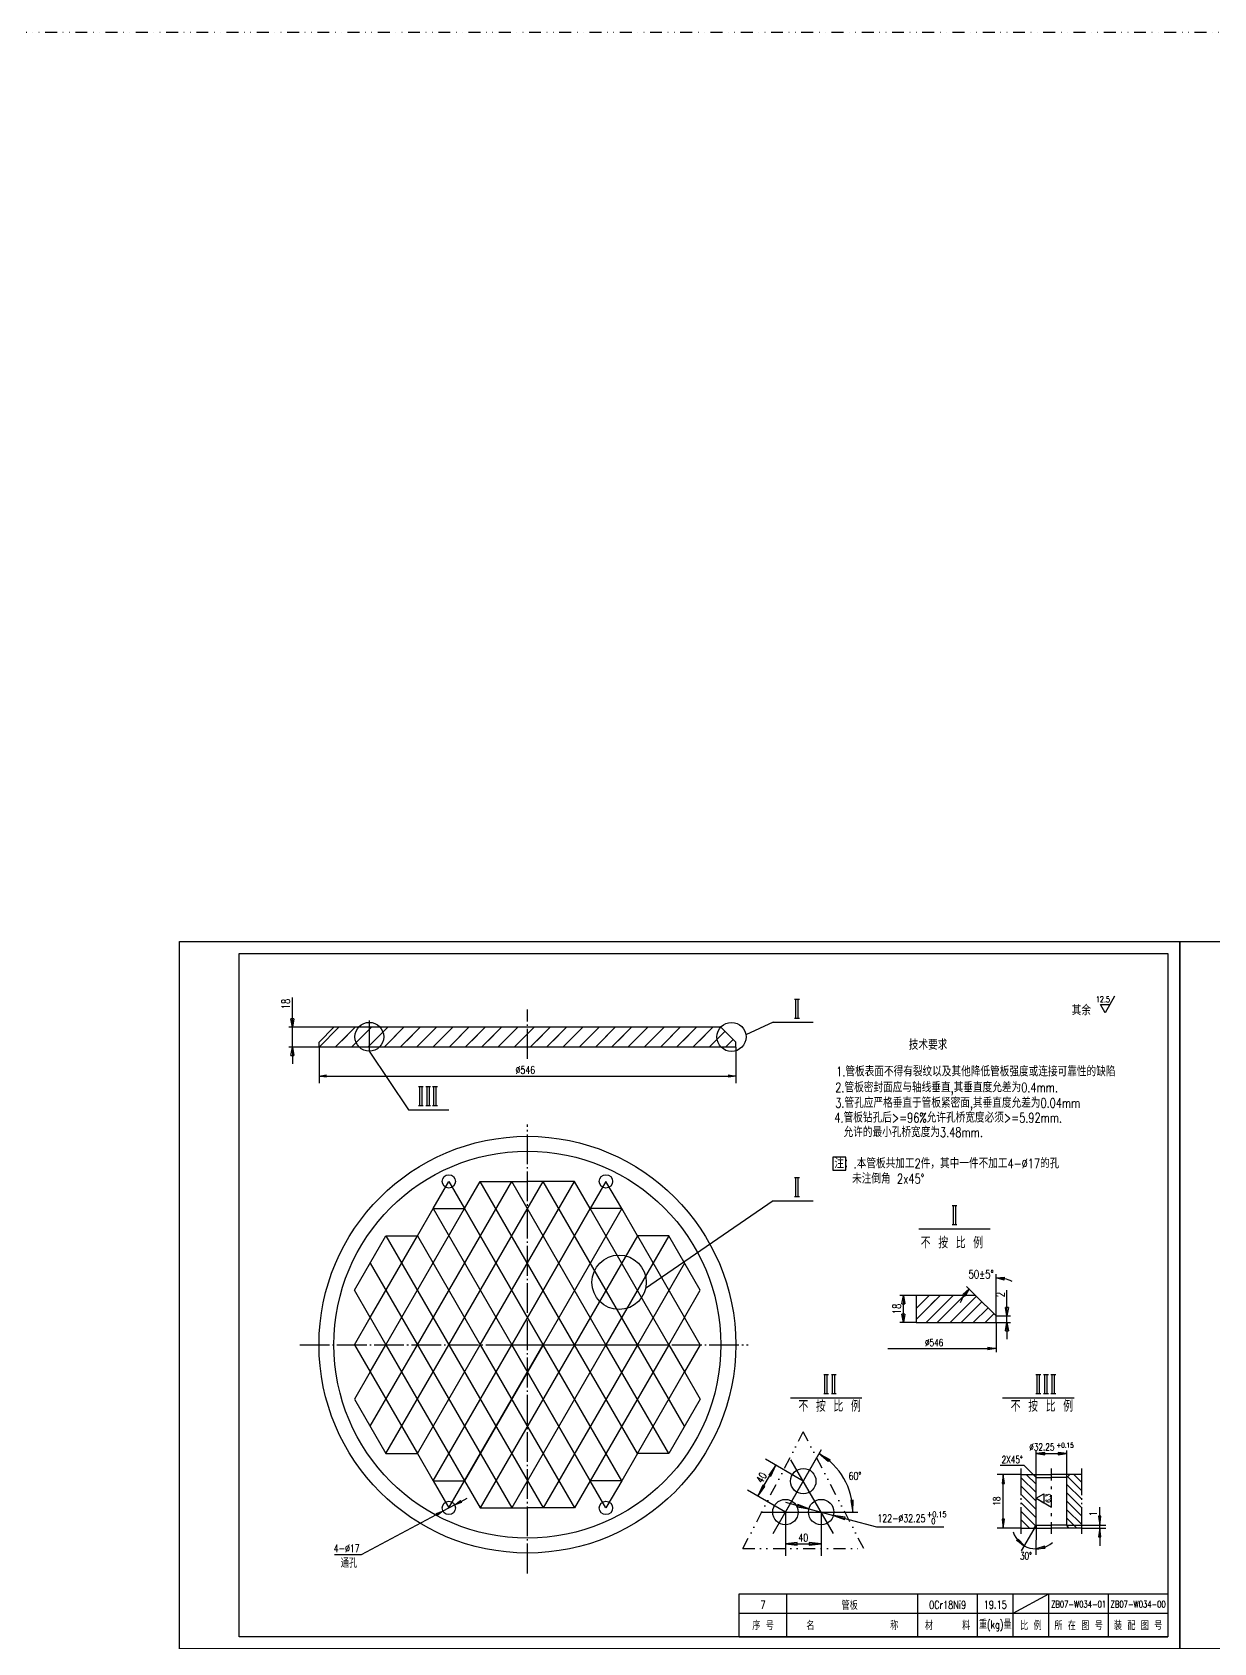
# Model space of a CAD drawing. Header units: millimetres. Extents: x -78 to 2070, y -197 to 1043.
# Drawn here: x 996 to 1492, y 367 to 1043 of the extents above; entities that cross this region are included whole.
import ezdxf
from ezdxf.enums import TextEntityAlignment as Align

# ---------------------------------------------------------------- set-up
doc = ezdxf.new("R2010")
doc.units = ezdxf.units.MM
doc.header["$LTSCALE"] = 10
doc.linetypes.add('CENTER', pattern=[6.25, 5, -0.5, 0.25, -0.5])
doc.linetypes.add('DIVIDE', pattern=[1.25, 0.5, -0.25, 0, -0.25, 0, -0.25])
for name, color, linetype in [('1', 2, 'Continuous'), ('2', 1, 'Continuous'), ('4', 2, 'CENTER'), ('6', 6, 'DIVIDE')]:
    doc.layers.add(name, color=color, linetype=linetype)
doc.styles.add('HZ', font='txt', dxfattribs={"width": 0.75, "bigfont": 'hztxt'})
doc.dimstyles.new('化工标注$0', dxfattribs={"dimtxt": 3.5, "dimasz": 3.5, "dimexe": 1.5, "dimexo": 0, "dimgap": 1, "dimtad": 1, "dimdsep": 46, "dimtxsty": 'HZ', "dimblk": 'CLOSED', "dimblk2": 'CLOSED', "dimcen": 0, "dimclrd": 256, "dimclre": 256, "dimclrt": 256, "dimadec": 0, "dimazin": 0, "dimtfac": 1, "dimtmove": 0, "dimatfit": 2, "dimfxl": 0, "dimlwd": -1, "dimlwe": -1, "dimarcsym": 0})
doc.dimstyles.new('化工标注$2', dxfattribs={"dimtxt": 3.5, "dimasz": 3.5, "dimexe": 1.5, "dimexo": 0, "dimgap": 1, "dimtad": 1, "dimtih": 1, "dimtoh": 1, "dimdsep": 46, "dimtxsty": 'HZ', "dimblk": 'CLOSED', "dimcen": 0, "dimclrd": 256, "dimclre": 256, "dimclrt": 256, "dimadec": 0, "dimazin": 0, "dimtfac": 1, "dimtofl": 0, "dimtmove": 0, "dimatfit": 0, "dimfxl": 0, "dimlwd": -1, "dimlwe": -1, "dimarcsym": 0})
doc.dimstyles.new('机械$0', dxfattribs={"dimtxt": 3.2, "dimasz": 3.001, "dimexe": 3, "dimexo": 0, "dimgap": 1, "dimtad": 1, "dimdsep": 46, "dimtxsty": 'HZ', "dimblk": 'CLOSED', "dimcen": 0, "dimclrd": 256, "dimclre": 256, "dimclrt": 256, "dimadec": 0, "dimazin": 0, "dimtfac": 1, "dimtmove": 0, "dimatfit": 3, "dimldrblk": 'CLOSED', "dimfxl": 0, "dimlwd": -1, "dimlwe": -1, "dimarcsym": 0})
doc.dimstyles.new('机械$3', dxfattribs={"dimtxt": 3.2, "dimasz": 3.001, "dimexe": 3, "dimexo": 0, "dimgap": 1, "dimtad": 1, "dimtoh": 1, "dimdsep": 46, "dimtxsty": 'HZ', "dimblk": 'CLOSED', "dimcen": 0, "dimclrd": 256, "dimclre": 256, "dimclrt": 256, "dimadec": 0, "dimazin": 0, "dimtfac": 1, "dimtmove": 0, "dimatfit": 3, "dimldrblk": 'CLOSED', "dimfxl": 0, "dimlwd": -1, "dimlwe": -1, "dimarcsym": 0})

# ---------------------------------------------------------------- blocks, each defined once
blk = doc.blocks.new('_Closed')
at = {"color": 0, "linetype": 'ByBlock', "lineweight": -2}
for p, q in [((-1, 0.17), (0, 0)), ((-1, 0.17), (-1, -0.17)), ((0, 0), (-1, -0.17)), ((0, 0), (-1, 0))]:
    blk.add_line(p, q, dxfattribs=at)
blk = doc.blocks.new('*D82')
at = {"layer": '1'}
for p, q in [((1405.56, 507.88), (1405.56, 515.13)), ((1400.96, 504.38), (1407.06, 504.38)), ((1400.96, 501.53), (1407.06, 501.53)), ((1405.56, 501.53), (1405.56, 504.38)), ((1405.56, 498.03), (1405.56, 494.53))]:
    blk.add_line(p, q, dxfattribs=at)
at = {"layer": 'Defpoints', "color": 0}
for p in [(1400.96, 504.38), (1400.96, 501.53), (1405.56, 504.38)]:
    blk.add_point(p, dxfattribs=at)
at = {"layer": '1', "xscale": 3.5, "yscale": 3.5, "zscale": 3.5}
for p, rotation in [((1405.56, 504.38), 270), ((1405.56, 501.53), 90)]:
    blk.add_blockref('_Closed', p, dxfattribs=dict(at, rotation=rotation))
at = {"layer": '1', "insert": (1402.81, 513.26), "char_height": 3.5, "attachment_point": 5, "rotation": 90, "style": 'HZ'}
blk.add_mtext('2', dxfattribs=at)
blk = doc.blocks.new('*D83')
at = {"layer": '1'}
for p, q in [((1400.96, 504.38), (1400.96, 521.85)), ((1392.39, 512.96), (1388.62, 516.73))]:
    blk.add_line(p, q, dxfattribs=at)
for start, end in [(64.82223, 77.41111), (147.58899, 160.17787)]:
    blk.add_arc((1400.96, 504.38), 15.96, start, end, dxfattribs=at)
at = {"layer": 'Defpoints', "color": 0}
for p in [(1396.83, 519.8), (1392.39, 512.96), (1400.96, 504.38), (1400.96, 504.38), (1400.96, 501.53)]:
    blk.add_point(p, dxfattribs=at)
at = {"layer": '1', "xscale": 3.5, "yscale": 3.5, "zscale": 3.5}
for p, rotation in [((1400.96, 520.35), 173.705557393427), ((1389.68, 515.67), 51.29454460408584)]:
    blk.add_blockref('_Closed', p, dxfattribs=dict(at, rotation=rotation))
at = {"layer": '1', "insert": (1394.69, 521.81), "char_height": 3.5, "attachment_point": 5, "style": 'HZ'}
blk.add_mtext('50%%P5%%D', dxfattribs=at)
blk = doc.blocks.new('*D84')
at = {"layer": '1'}
for p, q in [((1367.39, 512.96), (1360.55, 512.96)), ((1362.05, 505.03), (1362.05, 509.46)), ((1367.39, 501.53), (1360.55, 501.53))]:
    blk.add_line(p, q, dxfattribs=at)
at = {"layer": 'Defpoints', "color": 0}
for p in [(1362.05, 512.96), (1367.39, 512.96), (1367.39, 501.53)]:
    blk.add_point(p, dxfattribs=at)
at = {"layer": '1', "xscale": 3.5, "yscale": 3.5, "zscale": 3.5}
for p, rotation in [((1362.05, 512.96), 90), ((1362.05, 501.53), 270)]:
    blk.add_blockref('_Closed', p, dxfattribs=dict(at, rotation=rotation))
at = {"layer": '1', "insert": (1359.3, 507.24), "char_height": 3.5, "attachment_point": 5, "rotation": 90, "style": 'HZ'}
blk.add_mtext('18', dxfattribs=at)
blk = doc.blocks.new('*D85')
at = {"layer": '1'}
for p, q in [((1105.52, 629.03), (1105.52, 638.03)), ((1122.96, 625.53), (1104.02, 625.53)), ((1105.52, 617.15), (1105.52, 625.53)), ((1116.7, 617.15), (1104.02, 617.15)), ((1105.52, 613.65), (1105.52, 610.15))]:
    blk.add_line(p, q, dxfattribs=at)
at = {"layer": 'Defpoints', "color": 0}
for p in [(1105.52, 625.53), (1122.96, 625.53), (1116.7, 617.15)]:
    blk.add_point(p, dxfattribs=at)
at = {"layer": '1', "xscale": 3.5, "yscale": 3.5, "zscale": 3.5}
for p, rotation in [((1105.52, 625.53), 270), ((1105.52, 617.15), 90)]:
    blk.add_blockref('_Closed', p, dxfattribs=dict(at, rotation=rotation))
at = {"layer": '1', "insert": (1102.77, 635.28), "char_height": 3.5, "attachment_point": 5, "rotation": 90, "style": 'HZ'}
blk.add_mtext('18', dxfattribs=at)
blk = doc.blocks.new('*D111')
at = {"layer": '1'}
for p, q in [((1116.7, 617.15), (1116.7, 602.02)), ((1291.7, 617.15), (1291.7, 602.02)), ((1119.7, 605.02), (1288.7, 605.02))]:
    blk.add_line(p, q, dxfattribs=at)
at = {"layer": 'Defpoints', "color": 0}
for p in [(1116.7, 617.15), (1291.7, 617.15), (1291.7, 605.02)]:
    blk.add_point(p, dxfattribs=at)
at = {"layer": '1', "xscale": 3.001, "yscale": 3.001, "zscale": 3.001, "rotation": 180}
blk.add_blockref('_Closed', (1116.7, 605.02), dxfattribs=at)
at = {"layer": '1', "xscale": 3.001, "yscale": 3.001, "zscale": 3.001}
blk.add_blockref('_Closed', (1291.7, 605.02), dxfattribs=at)
at = {"layer": '1', "insert": (1203.35, 607.62), "char_height": 3.2, "attachment_point": 5, "style": 'HZ'}
blk.add_mtext('%%C546', dxfattribs=at)
blk = doc.blocks.new('*D112')
at = {"layer": '1'}
for p, q in [((1176.33, 426.4), (1178.97, 427.82)), ((1134.54, 404.07), (1166.09, 420.93)), ((1173.68, 424.99), (1168.73, 422.34)), ((1123.14, 404.07), (1134.54, 404.07))]:
    blk.add_line(p, q, dxfattribs=at)
at = {"layer": 'Defpoints', "color": 0}
for p in [(1168.73, 422.34), (1173.68, 424.99)]:
    blk.add_point(p, dxfattribs=at)
at = {"layer": '1', "xscale": 3.001, "yscale": 3.001, "zscale": 3.001}
for p, rotation in [((1173.68, 424.99), 208.1268117263301), ((1168.73, 422.34), 28.12681172633009)]:
    blk.add_blockref('_Closed', p, dxfattribs=dict(at, rotation=rotation))
at = {"layer": '1', "insert": (1128.34, 406.67), "char_height": 3.2, "attachment_point": 5, "style": 'HZ'}
blk.add_mtext('4-%%C17', dxfattribs=at)

msp = doc.modelspace()

# ---------------------------------------------------------------- linework, layer by layer
at = {"layer": '1'}
for p, q in [((1316.382, 637.39), (1318.382, 637.39)), ((1316.882, 629.39), (1316.882, 637.39)), ((1317.882, 629.39), (1317.882, 637.39)), ((1316.382, 629.39), (1318.382, 629.39)), ((1116.7, 617.152), (1125.073, 625.526)), ((1123.525, 617.152), (1131.898, 625.526)), ((1123.525, 617.152), (1128.614, 622.242)), ((1130.35, 617.152), (1138.723, 625.526)), ((1130.35, 617.152), (1135.439, 622.242)), ((1137.175, 617.152), (1145.548, 625.526)), ((1137.175, 617.152), (1142.264, 622.242)), ((1144, 617.152), (1152.374, 625.526)), ((1144, 617.152), (1149.09, 622.242)), ((1150.826, 617.152), (1159.199, 625.526)), ((1150.826, 617.152), (1155.915, 622.242)), ((1157.651, 617.152), (1166.024, 625.526)), ((1157.651, 617.152), (1162.74, 622.242)), ((1164.476, 617.152), (1172.849, 625.526)), ((1164.476, 617.152), (1169.565, 622.242)), ((1171.301, 617.152), (1179.674, 625.526)), ((1171.301, 617.152), (1176.39, 622.242)), ((1178.126, 617.152), (1186.5, 625.526)), ((1178.126, 617.152), (1183.216, 622.242)), ((1184.952, 617.152), (1193.325, 625.526)), ((1184.952, 617.152), (1190.041, 622.242)), ((1191.777, 617.152), (1200.15, 625.526)), ((1191.777, 617.152), (1196.866, 622.242)), ((1198.602, 617.152), (1206.975, 625.526)), ((1198.602, 617.152), (1203.691, 622.242)), ((1205.427, 617.152), (1213.8, 625.526)), ((1205.427, 617.152), (1210.516, 622.242)), ((1212.252, 617.152), (1220.626, 625.526)), ((1212.252, 617.152), (1217.342, 622.242)), ((1219.078, 617.152), (1227.451, 625.526)), ((1219.078, 617.152), (1224.167, 622.242)), ((1225.903, 617.152), (1234.276, 625.526)), ((1232.728, 617.152), (1241.101, 625.526)), ((1232.728, 617.152), (1237.817, 622.242)), ((1239.553, 617.152), (1247.926, 625.526)), ((1239.553, 617.152), (1244.642, 622.242)), ((1246.378, 617.152), (1254.752, 625.526)), ((1246.378, 617.152), (1251.468, 622.242)), ((1253.204, 617.152), (1261.577, 625.526)), ((1253.204, 617.152), (1258.293, 622.242)), ((1260.029, 617.152), (1268.402, 625.526)), ((1260.029, 617.152), (1265.118, 622.242)), ((1266.854, 617.152), (1275.227, 625.526)), ((1266.854, 617.152), (1271.943, 622.242)), ((1273.679, 617.152), (1282.052, 625.526)), ((1273.679, 617.152), (1278.768, 622.242)), ((1280.504, 617.152), (1287.158, 623.806)), ((1280.504, 617.152), (1285.594, 622.242)), ((1307.324, 627.608), (1295.935, 622.38)), ((1137.783, 615.485), (1154.307, 590.852)), ((1287.33, 617.152), (1290.571, 620.394)), ((1287.33, 617.152), (1290.571, 620.394)), ((1158.484, 600.634), (1160.484, 600.634)), ((1158.984, 592.634), (1158.984, 600.634)), ((1159.984, 592.634), (1159.984, 600.634)), ((1161.556, 600.634), (1163.556, 600.634)), ((1162.056, 592.634), (1162.056, 600.634)), ((1163.056, 592.634), (1163.056, 600.634)), ((1164.407, 600.634), (1166.407, 600.634)), ((1164.907, 592.634), (1164.907, 600.634)), ((1165.907, 592.634), (1165.907, 600.634)), ((1158.484, 592.634), (1160.484, 592.634)), ((1161.556, 592.634), (1163.556, 592.634)), ((1164.407, 592.634), (1166.407, 592.634)), ((1316.382, 562.405), (1318.382, 562.405)), ((1316.882, 554.405), (1316.882, 562.405)), ((1317.882, 554.405), (1317.882, 562.405)), ((1158.008, 492.242), (1197.601, 560.818)), ((1164.607, 549.389), (1171.206, 560.818)), ((1171.206, 492.242), (1210.798, 560.818)), ((1171.206, 560.818), (1177.805, 549.389)), ((1223.996, 492.242), (1184.403, 560.818)), ((1184.403, 492.242), (1223.996, 560.818)), ((1237.194, 492.242), (1197.601, 560.818)), ((1250.391, 492.242), (1210.798, 560.818)), ((1237.194, 560.818), (1230.595, 549.389)), ((1243.792, 549.389), (1237.194, 560.818)), ((1144.811, 492.242), (1177.805, 549.389)), ((1164.607, 549.389), (1197.601, 492.242)), ((1210.798, 492.242), (1177.805, 549.389)), ((1177.805, 549.389), (1210.798, 492.242)), ((1230.595, 549.389), (1197.601, 492.242)), ((1197.601, 492.242), (1230.595, 549.389)), ((1243.792, 549.389), (1210.798, 492.242)), ((1263.589, 492.242), (1230.595, 549.389)), ((1307.324, 552.623), (1253.83, 515.868)), ((1316.382, 554.405), (1318.382, 554.405)), ((1382.545, 550.696), (1384.545, 550.696)), ((1383.045, 542.696), (1383.045, 550.696)), ((1384.045, 542.696), (1384.045, 550.696)), ((1382.545, 542.696), (1384.545, 542.696)), ((1138.212, 503.671), (1158.008, 537.959)), ((1144.811, 537.959), (1171.206, 492.242)), ((1158.008, 537.959), (1184.403, 492.242)), ((1250.391, 537.959), (1223.996, 492.242)), ((1263.589, 537.959), (1237.194, 492.242)), ((1250.391, 537.959), (1270.187, 503.671)), ((1138.212, 526.53), (1158.008, 492.242)), ((1270.187, 526.53), (1250.391, 492.242)), ((1377.504, 512.955), (1367.392, 502.84)), ((1372.889, 512.955), (1367.392, 507.457)), ((1371.564, 501.527), (1382.989, 512.955)), ((1377.504, 512.955), (1373.651, 509.1)), ((1376.179, 501.527), (1387.604, 512.955)), ((1392.741, 512.606), (1381.664, 501.527)), ((1395.049, 510.298), (1386.279, 501.527)), ((1391.415, 501.527), (1397.617, 507.73)), ((1138.212, 503.671), (1144.811, 492.242)), ((1263.589, 492.242), (1270.187, 503.671)), ((1396.379, 501.527), (1400.099, 505.248)), ((1400.963, 501.527), (1400.963, 489.117)), ((1138.212, 457.953), (1158.008, 492.242)), ((1138.212, 480.812), (1144.811, 492.242)), ((1144.811, 446.524), (1171.206, 492.242)), ((1144.811, 492.242), (1177.805, 435.094)), ((1158.008, 446.524), (1184.403, 492.242)), ((1158.008, 492.242), (1197.601, 423.665)), ((1164.607, 435.094), (1197.601, 492.242)), ((1171.206, 492.242), (1210.798, 423.665)), ((1210.798, 492.242), (1177.805, 435.094)), ((1177.805, 435.094), (1210.798, 492.242)), ((1223.996, 492.242), (1184.403, 423.665)), ((1184.403, 492.242), (1223.996, 423.665)), ((1197.601, 492.242), (1210.798, 492.242)), ((1197.601, 492.242), (1210.798, 492.242)), ((1230.595, 435.094), (1197.601, 492.242)), ((1237.194, 492.242), (1197.601, 423.665)), ((1197.601, 492.242), (1230.595, 435.094)), ((1210.798, 492.242), (1223.996, 492.242)), ((1210.798, 492.242), (1223.996, 492.242)), ((1243.792, 435.094), (1210.798, 492.242)), ((1250.391, 492.242), (1210.798, 423.665)), ((1223.996, 492.242), (1237.194, 492.242)), ((1223.996, 492.242), (1237.194, 492.242)), ((1250.391, 446.524), (1223.996, 492.242)), ((1263.589, 492.242), (1230.595, 435.094)), ((1237.194, 492.242), (1250.391, 492.242)), ((1237.194, 492.242), (1250.391, 492.242)), ((1263.589, 446.524), (1237.194, 492.242)), ((1250.391, 492.242), (1263.589, 492.242)), ((1250.391, 492.242), (1263.589, 492.242)), ((1270.187, 457.953), (1250.391, 492.242)), ((1263.589, 492.242), (1270.187, 480.812)), ((1355.479, 490.617), (1397.463, 490.617)), ((1138.212, 480.812), (1158.008, 446.524)), ((1250.391, 446.524), (1270.187, 480.812)), ((1328.619, 479.723), (1330.619, 479.723)), ((1329.119, 471.723), (1329.119, 479.723)), ((1330.119, 471.723), (1330.119, 479.723)), ((1331.84, 479.723), (1333.84, 479.723)), ((1332.34, 471.723), (1332.34, 479.723)), ((1333.34, 471.723), (1333.34, 479.723)), ((1417.73, 479.723), (1419.73, 479.723)), ((1418.23, 471.723), (1418.23, 479.723)), ((1419.23, 471.723), (1419.23, 479.723)), ((1420.951, 479.723), (1422.951, 479.723)), ((1421.451, 471.723), (1421.451, 479.723)), ((1422.451, 471.723), (1422.451, 479.723)), ((1424.035, 479.723), (1426.035, 479.723)), ((1424.535, 471.723), (1424.535, 479.723)), ((1425.535, 471.723), (1425.535, 479.723)), ((1328.619, 471.723), (1330.619, 471.723)), ((1331.84, 471.723), (1333.84, 471.723)), ((1417.73, 471.723), (1419.73, 471.723)), ((1420.951, 471.723), (1422.951, 471.723)), ((1424.035, 471.723), (1426.035, 471.723)), ((1312.533, 421.938), (1327.705, 448.205)), ((1417.753, 436.5), (1417.753, 447.75)), ((1417.753, 446.5), (1430.753, 446.5)), ((1430.753, 436.5), (1430.753, 447.75)), ((1300.986, 428.605), (1308.486, 441.595)), ((1320.033, 434.929), (1304.156, 444.095)), ((1412.753, 441.5), (1402.753, 441.5)), ((1411.503, 429), (1411.503, 440.25)), ((1416.503, 437.75), (1412.753, 441.5)), ((1424.254, 435.25), (1424.255, 440.25)), ((1437.003, 429), (1437.003, 440.25)), ((1164.607, 435.094), (1171.206, 423.665)), ((1171.206, 423.665), (1177.805, 435.094)), ((1237.194, 423.665), (1230.595, 435.094)), ((1243.792, 435.094), (1237.194, 423.665)), ((1411.503, 437.75), (1401.503, 437.75)), ((1404.003, 415.25), (1404.003, 437.75)), ((1417.753, 430.127), (1411.503, 436.379)), ((1413.668, 437.75), (1417.753, 433.663)), ((1430.753, 433.566), (1437.003, 427.314)), ((1437.003, 430.85), (1431.055, 436.801)), ((1433.641, 437.75), (1437.003, 434.386)), ((1312.533, 421.938), (1296.656, 431.105)), ((1411.503, 432.843), (1417.753, 426.591)), ((1417.753, 423.055), (1411.503, 429.307)), ((1411.503, 427.125), (1411.503, 427.75)), ((1417.753, 427.75), (1421.001, 429.625)), ((1417.753, 427.75), (1421.001, 425.875)), ((1417.753, 427.75), (1424.249, 424)), ((1421.001, 429.625), (1421.001, 425.875)), ((1424.254, 431.5), (1424.254, 432.75)), ((1424.254, 424), (1424.254, 429)), ((1437.003, 423.778), (1430.753, 430.03)), ((1430.753, 426.494), (1437.003, 420.242)), ((1437.003, 427.125), (1437.003, 427.75)), ((1312.533, 421.938), (1312.533, 403.605)), ((1312.533, 421.938), (1342.867, 421.938)), ((1322.382, 423.319), (1332.685, 420.558)), ((1327.533, 421.938), (1327.533, 403.605)), ((1327.533, 421.938), (1350.715, 415.727)), ((1411.503, 425.25), (1411.503, 425.875)), ((1411.503, 425.771), (1417.753, 419.519)), ((1411.503, 412.75), (1411.503, 424)), ((1417.564, 416.172), (1411.503, 422.235)), ((1424.254, 420.25), (1424.254, 421.5)), ((1437.003, 416.706), (1430.753, 422.958)), ((1430.753, 419.422), (1434.924, 415.25)), ((1437.003, 425.25), (1437.003, 425.875)), ((1437.003, 412.75), (1437.003, 424)), ((1350.715, 415.727), (1370.715, 415.727)), ((1370.715, 415.727), (1379.073, 415.727)), ((1411.503, 415.25), (1401.503, 415.25)), ((1417.753, 416.5), (1411.495, 405.679)), ((1411.503, 418.699), (1414.952, 415.25)), ((1417.753, 416.5), (1417.742, 404)), ((1424.253, 412.75), (1424.254, 417.75)), ((1430.753, 416.5), (1447.003, 416.5)), ((1437.003, 415.25), (1447.003, 415.25)), ((1444.503, 415.25), (1444.503, 416.5)), ((1312.533, 408.605), (1327.533, 408.605)), ((1313.13, 369.556), (1313.13, 387.556)), ((1368.13, 369.556), (1368.13, 387.556)), ((1393.13, 369.556), (1393.13, 387.556)), ((1408.13, 369.556), (1408.13, 387.556)), ((1408.13, 379.556), (1423.13, 387.556)), ((1423.13, 369.556), (1423.13, 387.556)), ((1448.13, 369.556), (1448.13, 387.556)), ((1293.13, 379.556), (1473.13, 379.556))]:
    msp.add_line(p, q, dxfattribs=at)
for points in [[(1058.13, 364.556), (1058.13, 661.556), (1478.13, 661.556), (1478.13, 364.556)], [(1478.13, 364.556), (1478.13, 661.556), (1898.13, 661.556), (1898.13, 364.556)], [(1326.705, 446.473), (1331.119, 443.982), (1330.475, 443.218)], [(1340.867, 421.938), (1340.918, 427.007), (1339.933, 426.831)], [(1412.747, 407.843), (1409.518, 409.986), (1410.302, 410.606)], [(1417.744, 406.5), (1421.612, 406.734), (1421.245, 407.664)]]:
    msp.add_lwpolyline(points, close=True, dxfattribs=at)
for points in [[(1450.762, 638.574), (1446.762, 631.645), (1444.762, 635.11), (1448.762, 635.11)], [(1417.753, 446.5), (1421.503, 446), (1421.503, 447), (1417.753, 446.5)], [(1430.753, 446.5), (1427.003, 447), (1427.003, 446), (1430.753, 446.5)], [(1308.486, 441.595), (1305.553, 437.515), (1306.419, 437.015), (1308.486, 441.595)], [(1300.986, 428.605), (1303.919, 432.685), (1303.053, 433.185), (1300.986, 428.605)], [(1404.003, 437.75), (1403.503, 434), (1404.503, 434), (1404.003, 437.75)], [(1322.382, 423.319), (1317.681, 425.096), (1317.423, 424.13), (1322.382, 423.319), (1312.722, 425.907)], [(1332.685, 420.558), (1337.385, 418.781), (1337.644, 419.747), (1332.685, 420.558), (1342.344, 417.97)], [(1444.503, 416.5), (1445.003, 420.25), (1444.003, 420.25), (1444.503, 416.5), (1444.503, 424)], [(1404.003, 415.25), (1404.503, 419), (1403.503, 419), (1404.003, 415.25)], [(1444.503, 415.25), (1444.003, 411.5), (1445.003, 411.5), (1444.503, 415.25), (1444.503, 407.75)], [(1312.533, 408.605), (1317.533, 408.105), (1317.533, 409.105), (1312.533, 408.605)], [(1327.533, 408.605), (1322.533, 409.105), (1322.533, 408.105), (1327.533, 408.605)]]:
    msp.add_lwpolyline(points, dxfattribs=at)
for centre, radius in [((1137.834, 621.538), 6.053), ((1289.894, 621.473), 6.108), ((1242.697, 518.451), 11.429)]:
    msp.add_circle(centre, radius, dxfattribs=at)
for centre, radius, start, end in [((1312.533, 421.938), 28.333, 0, 60), ((1417.753, 416.5), 10, 196.772293, 313.227692)]:
    msp.add_arc(centre, radius, start, end, dxfattribs=at)
at = {"layer": '2'}
for p, q in [((1116.7, 619.265), (1122.96, 625.526)), ((1285.439, 625.526), (1122.96, 625.526)), ((1291.7, 619.265), (1285.439, 625.526)), ((1307.324, 627.608), (1324.198, 627.608)), ((1116.7, 617.152), (1116.7, 619.265)), ((1291.7, 617.152), (1116.7, 617.152)), ((1291.7, 617.152), (1291.7, 619.265)), ((1154.307, 590.852), (1171.182, 590.852)), ((1332.429, 565.553), (1337.309, 565.553)), ((1307.324, 552.623), (1324.198, 552.623)), ((1368.545, 540.914), (1398.545, 540.914)), ((1392.392, 512.955), (1367.392, 512.955)), ((1367.392, 512.955), (1367.392, 501.527)), ((1400.963, 504.384), (1392.392, 512.955)), ((1367.392, 501.527), (1400.963, 501.527)), ((1367.392, 501.527), (1400.963, 501.527)), ((1400.963, 501.527), (1400.963, 504.384)), ((1314.619, 469.94), (1344.619, 469.94)), ((1403.73, 469.94), (1433.73, 469.94)), ((1411.503, 437.75), (1424.253, 437.75)), ((1417.753, 436.5), (1416.503, 437.75)), ((1417.753, 436.5), (1424.253, 436.5)), ((1417.753, 416.5), (1417.753, 436.5)), ((1437.003, 437.75), (1424.253, 437.75)), ((1430.753, 436.5), (1424.253, 436.5)), ((1430.753, 436.5), (1432.003, 437.75)), ((1430.753, 416.5), (1430.753, 436.5)), ((1411.503, 415.25), (1424.253, 415.25)), ((1417.032, 415.25), (1417.753, 416.5)), ((1417.753, 416.5), (1424.253, 416.5)), ((1430.753, 416.5), (1424.253, 416.5)), ((1437.003, 415.25), (1424.253, 415.25)), ((1431.475, 415.25), (1430.753, 416.5)), ((1293.13, 387.556), (1473.13, 387.556)), ((1293.13, 369.556), (1293.13, 387.556)), ((1293.13, 369.556), (1473.13, 369.556))]:
    msp.add_line(p, q, dxfattribs=at)
for points in [[(1083.13, 369.556), (1083.13, 656.556), (1473.13, 656.556), (1473.13, 369.556)], [(1332.429, 565.553), (1337.875, 565.553), (1337.875, 571.034), (1332.429, 571.034)]]:
    msp.add_lwpolyline(points, close=True, dxfattribs=at)
for points in [[(1131.613, 492.242), (1138.212, 503.671), (1131.613, 515.1), (1144.811, 537.959), (1158.008, 537.959), (1164.607, 549.389), (1177.805, 549.389), (1184.403, 560.818), (1204.2, 560.818)], [(1276.786, 492.242), (1270.187, 503.671), (1276.786, 515.1), (1263.589, 537.959), (1250.391, 537.959), (1243.792, 549.389), (1230.595, 549.389), (1223.996, 560.818), (1204.2, 560.818)], [(1131.613, 492.242), (1138.212, 480.812), (1131.613, 469.383), (1144.811, 446.524), (1158.008, 446.524), (1164.607, 435.094), (1177.805, 435.094), (1184.403, 423.665), (1204.2, 423.665)], [(1276.786, 492.242), (1270.187, 480.812), (1276.786, 469.383), (1263.589, 446.524), (1250.391, 446.524), (1243.792, 435.094), (1230.595, 435.094), (1223.996, 423.665), (1204.2, 423.665)], [(1276.786, 492.242), (1270.187, 480.812), (1276.786, 469.383), (1263.589, 446.524), (1250.391, 446.524), (1243.792, 435.094), (1230.595, 435.094), (1223.996, 423.665), (1204.2, 423.665)]]:
    msp.add_lwpolyline(points, dxfattribs=at)
for centre, radius in [((1204.2, 492.242), 87.5), ((1204.2, 492.242), 81.24), ((1171.206, 560.818), 2.804), ((1237.194, 560.818), 2.804), ((1320.033, 434.929), 5.333), ((1171.206, 423.665), 2.804), ((1237.194, 423.665), 2.804), ((1312.533, 421.938), 5.333), ((1327.533, 421.938), 5.333)]:
    msp.add_circle(centre, radius, dxfattribs=at)
at = {"layer": '4', "ltscale": 0.25}
for p, q in [((1204.2, 612.325), (1204.2, 633.033)), ((1204.2, 396.192), (1204.2, 584.639)), ((1108.629, 492.242), (1296.822, 492.242))]:
    msp.add_line(p, q, dxfattribs=at)
at = {"layer": '4'}
for p, q in [((1137.783, 628.319), (1137.783, 615.485)), ((1307.367, 412.989), (1325.2, 443.878)), ((1332.7, 412.989), (1314.867, 443.878)), ((1302.2, 421.938), (1337.867, 421.938))]:
    msp.add_line(p, q, dxfattribs=at)
at = {"layer": '6'}
for p, q in [((1294.635, 406.605), (1320.033, 455.595)), ((1345.431, 406.605), (1320.033, 455.595)), ((1294.635, 406.605), (1345.431, 406.605))]:
    msp.add_line(p, q, dxfattribs=at)
msp.add_lwpolyline([(-77.797, 1043.386), (2070.367, 1043.386), (2070.367, -196.857), (-77.797, -196.857)], close=True, dxfattribs=at)

# ---------------------------------------------------------------- block references
at = {"layer": '1', "xscale": 3.5, "yscale": 3.5, "zscale": 3.5}
msp.add_blockref('_Closed', (1400.963, 490.617), dxfattribs=at)

# ---------------------------------------------------------------- texts
at = {"layer": '1', "style": 'HZ', "width": 0.75}
for s, height, p in [('12.5', 2.5, (1445.828, 636.003)), ('不 按 比 例', 4.8, (1382.432, 532.681)), ('不 按 比 例', 4.8, (1331.089, 464.059)), ('不 按 比 例', 4.8, (1420.2, 464.059)), ('40', 3.2, (1320.033, 409.605)), ('30%%d', 3, (1413.535, 402.058))]:
    msp.add_text(s, height=height, dxfattribs=at).set_placement(p, align=Align.CENTER)
for s, height, p in [('其余', 4, (1440.828, 630.603)), ('%%C32.25', 3, (1425.503, 447.75))]:
    msp.add_text(s, height=height, dxfattribs=at).set_placement(p, align=Align.RIGHT)
for s, height, p in [('技术要求', 4, (1364.322, 616.12)), ('1.管板表面不得有裂纹以及其他降低管板强度或连接可靠性的缺陷', 4, (1333.85, 604.932)), ('2.管板密封面应与轴线垂直,其垂直度允差为0.4mm.', 4, (1333.481, 598.259)), ('3.管孔应严格垂直于管板紧密面,其垂直度允差为0.04mm', 4, (1333.481, 591.739)), ('4.管板钻孔后>=96%允许孔桥宽度必须>=5.92mm.', 4, (1333.085, 585.557)), (' 允许的最小孔桥宽度为3.48mm.', 4, (1334.271, 579.432)), ('注：.本管板共加工2件，其中一件不加工4-%%C17的孔', 4, (1333.085, 566.326)), ('未注倒角 2x45%%D', 4, (1340.536, 559.932)), ('+0.15', 2, (1426.379, 449)), ('60%%d', 3.2, (1339.072, 435.503)), ('122-%%C32.25', 3.2, (1351.148, 417.727)), ('+0.15', 2.4, (1371.968, 419.827)), (' 0', 2.4, (1371.968, 416.927)), ('通孔', 3.5, (1125.748, 398.651)), ('ZB07-W034-01', 2.8, (1424.071, 381.848)), ('ZB07-W034-00', 2.8, (1449.071, 381.848))]:
    msp.add_text(s, height=height, dxfattribs=at).set_placement(p)
for s, height, p in [('2X45%%d', 3, (1407.753, 444)), ('7', 3.36, (1303.13, 383.056)), ('管板 ', 3.36, (1340.63, 383.056)), ('0Cr18Ni9', 3.36, (1380.63, 383.056)), ('19.15', 3.36, (1400.63, 383.056)), ('序 号', 3.36, (1303.13, 374.556)), ('名             称', 3.36, (1340.63, 374.556)), ('材     料', 3.36, (1380.63, 374.556)), ('重(kg)量', 3.36, (1400.63, 374.556)), ('比 例', 3.36, (1415.63, 374.556)), ('所 在 图 号', 3.36, (1435.63, 374.556)), ('装 配 图 号', 3.36, (1460.63, 374.556))]:
    msp.add_text(s, height=height, dxfattribs=at).set_placement(p, align=Align.MIDDLE)
for s, height, rotation, p in [('40', 3.2, 60, (1303.87, 435.6)), ('18', 3, 90, (1402.753, 426.5))]:
    msp.add_text(s, height=height, rotation=rotation, dxfattribs=at).set_placement(p, align=Align.CENTER)
msp.add_text('6.3', height=2, rotation=90, dxfattribs=at).set_placement((1422.875, 427.75), align=Align.MIDDLE)
msp.add_text('1', height=3, rotation=90, dxfattribs=at).set_placement((1443.253, 420.25))
at = {"layer": '1', "insert": (1374.953, 493.117), "char_height": 3, "attachment_point": 5, "style": 'HZ'}
msp.add_mtext('%%C546', dxfattribs=at)

# ---------------------------------------------------------------- dimensions: what is measured, and where the dimension line sits
at = {"layer": '1'}
for base, p1, p2, text, picture, middle in [((1105.521, 625.526), (1116.7, 617.152), (1122.96, 625.526), '18', '*D85', (1102.771, 635.276)), ((1405.556, 504.384), (1400.963, 501.527), (1400.963, 504.384), '2', '*D82', (1402.806, 513.259)), ((1362.046, 512.955), (1367.392, 501.527), (1367.392, 512.955), '18', '*D84', (1359.296, 507.241))]:
    dim = msp.add_linear_dim(base=base, p1=p1, p2=p2, angle=90, text=text, dimstyle='化工标注$0', dxfattribs=at)
    dim.commit()
    dim.dimension.update_dxf_attribs({"geometry": picture, "text_midpoint": middle})
dim = msp.add_linear_dim(base=(1291.7, 605.02), p1=(1116.7, 617.152), p2=(1291.7, 617.152), text='%%C546', dimstyle='机械$0', dxfattribs=at)
dim.commit()
dim.dimension.update_dxf_attribs({"geometry": '*D111', "text_midpoint": (1203.352, 605.02), "dimtype": 160})
dim = msp.add_angular_dim_2l(base=(1396.832, 519.801), line1=((1400.963, 501.527), (1400.963, 504.384)), line2=((1400.963, 504.384), (1392.392, 512.955)), text='50%%P5%%D', dimstyle='化工标注$2', dxfattribs=at)
dim.commit()
dim.dimension.update_dxf_attribs({"geometry": '*D83', "text_midpoint": (1394.69, 519.061), "dimtype": 162})
dim = msp.add_diameter_dim_2p(p1=(1173.679, 424.987), p2=(1168.733, 422.343), text='4-%%C17', dimstyle='机械$3', dxfattribs=at)
dim.commit()
dim.dimension.update_dxf_attribs({"geometry": '*D112', "text_midpoint": (1128.341, 404.066), "dimtype": 163})

doc.saveas('drawing.dxf')
